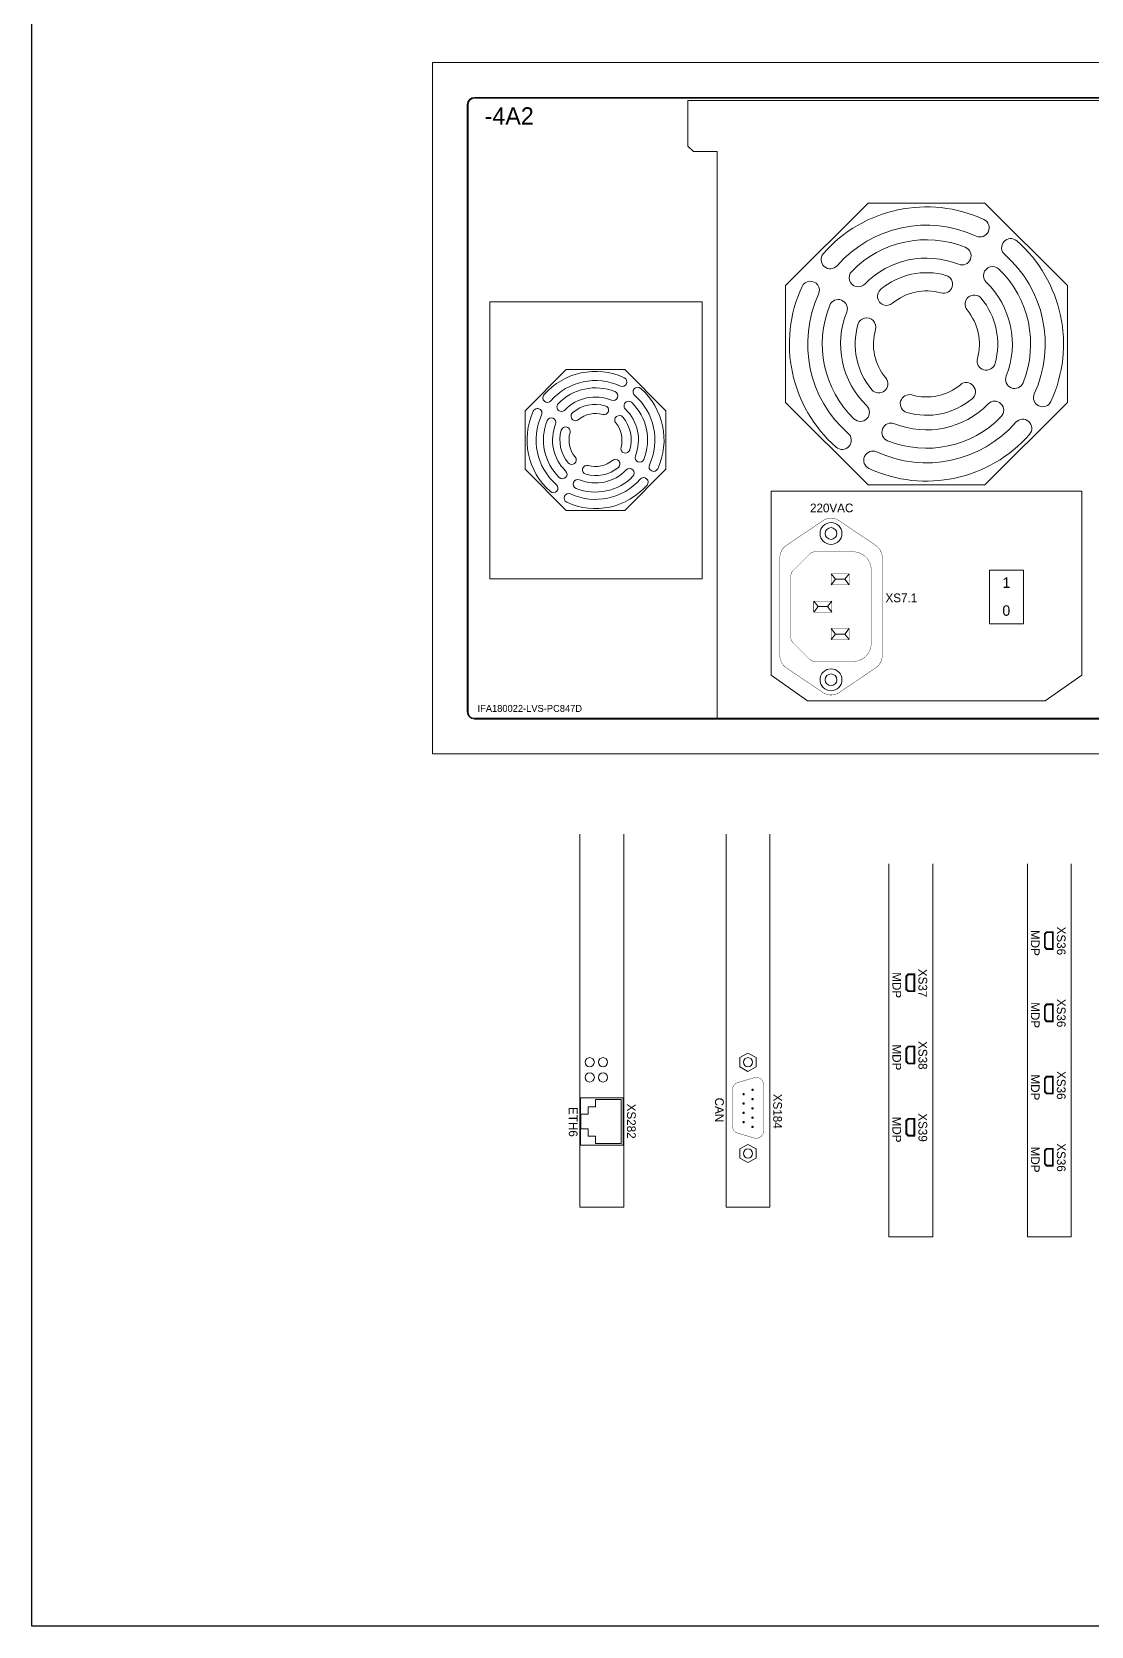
# Model space of a CAD drawing. Extents: x -2364 to 9601, y -871 to 1549.
# Drawn here: x 5715.3 to 6019.7, y -871 to -413.1 of the extents above; entities that cross this region are included whole.
import ezdxf

# ---------------------------------------------------------------- set-up
doc = ezdxf.new("R2010")
doc.units = 0
doc.layers.get('0').update_dxf_attribs({"linetype": 'CONTINUOUS'})
doc.layers.add('NRS', color=1, linetype='CONTINUOUS')

msp = doc.modelspace()

# ---------------------------------------------------------------- linework, layer by layer
at = {"color": 7, "lineweight": 13}
for p, q in [((5840.46964, -434.02046), (5840.46964, -608.37169)), ((5840.46964, -434.02046), (5840.46964, -435.14707)), ((5840.67971, -434.02046), (5840.67971, -608.37169)), ((6290.00172, -431.91984), (5842.57026, -431.91984)), ((6290.00172, -432.1299), (5842.57026, -432.1299)), ((5903.87838, -445.93783), (5903.87838, -432.83398)), ((5903.87838, -432.83398), (6038.2669, -432.83398)), ((5905.45641, -447.4732), (5903.87838, -445.93783)), ((5912.27411, -447.4732), (5905.45641, -447.4732)), ((5912.27411, -447.4732), (5912.27411, -610.26224)), ((5931.91237, -485.97559), (5955.62945, -462.25852)), ((5955.62945, -462.25852), (5989.17045, -462.25852)), ((5989.17045, -462.25852), (6012.88753, -485.97559)), ((5931.91237, -519.5166), (5931.91237, -485.97559)), ((6012.88753, -485.97559), (6012.88753, -519.5166)), ((5857.0609, -521.93382), (5868.91944, -510.07529)), ((5868.91944, -510.07529), (5885.68994, -510.07529)), ((5885.68994, -510.07529), (5897.54848, -521.93382)), ((5857.0609, -538.70433), (5857.0609, -521.93382)), ((5897.54848, -521.93382), (5897.54848, -538.70433)), ((5955.62945, -543.23368), (5931.91237, -519.5166)), ((6012.88753, -519.5166), (5989.17045, -543.23368)), ((5868.91944, -550.56287), (5857.0609, -538.70433)), ((5897.54848, -538.70433), (5885.68994, -550.56287)), ((5989.17045, -543.23368), (5955.62945, -543.23368)), ((5927.76183, -597.91535), (5927.76183, -545.02507)), ((6017.03806, -545.02507), (5927.76183, -545.02507)), ((6017.03806, -597.91535), (6017.03806, -545.02507)), ((5885.68994, -550.56287), (5868.91944, -550.56287)), ((5944.98146, -568.72959), (5946.27817, -570.30505)), ((5946.27817, -570.30505), (5944.98146, -571.88051)), ((5948.93629, -570.30505), (5946.27817, -570.30505)), ((5950.233, -568.72959), (5948.93629, -570.30505)), ((5948.93629, -570.30505), (5950.233, -571.88051)), ((5939.99249, -576.6069), (5941.2892, -578.18236)), ((5945.24403, -576.6069), (5943.94732, -578.18236)), ((5941.2892, -578.18236), (5939.99249, -579.75783)), ((5943.94732, -578.18236), (5941.2892, -578.18236)), ((5943.94732, -578.18236), (5945.24403, -579.75783)), ((5944.98146, -584.48422), (5946.27817, -586.05968)), ((5946.27817, -586.05968), (5944.98146, -587.63514)), ((5948.93629, -586.05968), (5946.27817, -586.05968)), ((5950.233, -584.48422), (5948.93629, -586.05968)), ((5948.93629, -586.05968), (5950.233, -587.63514)), ((5927.76183, -597.91535), (5938.26492, -605.22076)), ((6017.03806, -597.91535), (6006.53498, -605.22076)), ((5938.26492, -605.22076), (6006.53498, -605.22076)), ((5842.57026, -610.26224), (6290.00172, -610.26224)), ((5842.57026, -610.4723), (6290.00172, -610.4723)), ((5872.80396, -643.58146), (5872.80396, -750.71294)), ((5872.80396, -643.58146), (5872.80396, -750.71294)), ((5885.40767, -643.58146), (5885.40767, -750.71294)), ((5885.40767, -643.58146), (5885.40767, -750.71294)), ((5885.40767, -643.58146), (5885.40767, -750.71294)), ((5885.40767, -643.58146), (5885.40767, -750.71294)), ((5914.81631, -643.58146), (5914.81631, -750.71294)), ((5927.42001, -643.58146), (5927.42001, -750.71294)), ((5927.42001, -643.58146), (5927.42001, -750.71294)), ((5961.61887, -652.02445), (5961.61887, -759.15592)), ((5974.22257, -652.02445), (5974.22257, -759.15592)), ((5974.22257, -652.02445), (5974.22257, -759.15592)), ((6001.39562, -652.02445), (6001.39562, -759.15592)), ((6013.99932, -652.02445), (6013.99932, -759.15592)), ((6013.99932, -652.02445), (6013.99932, -759.15592)), ((5918.75757, -707.72546), (5921.11816, -706.41402)), ((5918.75757, -710.34833), (5918.75757, -707.72546)), ((5921.11816, -706.41402), (5923.47875, -707.72546)), ((5923.47875, -707.72546), (5923.47875, -710.34833)), ((5921.11816, -711.65977), (5918.75757, -710.34833)), ((5923.47875, -710.34833), (5921.11816, -711.65977)), ((5885.2037, -719.25115), (5873.00793, -719.25115)), ((5873.00793, -732.90516), (5873.00793, -719.25115)), ((5875.22577, -723.97754), (5875.22577, -721.87692)), ((5875.22577, -721.87692), (5877.32638, -721.87692)), ((5877.32638, -719.77631), (5884.67854, -719.77631)), ((5877.32638, -721.87692), (5877.32638, -719.77631)), ((5884.67854, -719.77631), (5884.67854, -732.38001)), ((5885.2037, -732.90516), (5885.2037, -719.25115)), ((5873.12515, -728.17877), (5873.12515, -723.97754)), ((5873.12515, -723.97754), (5875.22577, -723.97754)), ((5875.22577, -728.17877), (5873.12515, -728.17877)), ((5875.22577, -730.27939), (5875.22577, -728.17877)), ((5877.32638, -730.27939), (5875.22577, -730.27939)), ((5877.32638, -732.38001), (5877.32638, -730.27939)), ((5884.67854, -732.38001), (5877.32638, -732.38001)), ((5873.00793, -732.90516), (5885.2037, -732.90516)), ((5918.75757, -733.95421), (5921.11816, -732.64277)), ((5918.75757, -736.57708), (5918.75757, -733.95421)), ((5921.11816, -737.88852), (5918.75757, -736.57708)), ((5921.11816, -732.64277), (5923.47875, -733.95421)), ((5923.47875, -736.57708), (5921.11816, -737.88852)), ((5923.47875, -733.95421), (5923.47875, -736.57708)), ((5885.40767, -750.71294), (5872.80396, -750.71294)), ((5927.42001, -750.71294), (5914.81631, -750.71294)), ((5974.22257, -759.15592), (5961.61887, -759.15592)), ((6013.99932, -759.15592), (6001.39562, -759.15592))]:
    msp.add_line(p, q, dxfattribs=at)
at = {"lineweight": 13}
for p, q in [((6006.28383, -672.18659), (6006.91883, -671.54909)), ((6006.28383, -674.09909), (6006.28383, -672.18659)), ((6006.53383, -672.28985), (6007.02267, -671.79909)), ((6006.53383, -674.09909), (6006.53383, -672.28985)), ((6008.82383, -671.54909), (6006.91883, -671.54909)), ((6008.57383, -671.79909), (6007.02267, -671.79909)), ((6008.57383, -671.79909), (6008.57383, -676.39909)), ((6008.82383, -671.54909), (6008.82383, -676.64909)), ((6006.28383, -674.09909), (6006.28383, -676.01159)), ((6006.28383, -676.01159), (6006.91883, -676.64909)), ((6006.53383, -674.09909), (6006.53383, -675.90832)), ((6006.53383, -675.90832), (6007.02267, -676.39909)), ((6008.82383, -676.64909), (6006.91883, -676.64909)), ((6008.57383, -676.39909), (6007.02267, -676.39909)), ((5966.50708, -684.31105), (5967.14208, -683.67355)), ((5966.50708, -686.22355), (5966.50708, -684.31105)), ((5966.50708, -686.22355), (5966.50708, -688.13605)), ((5966.75708, -684.41432), (5967.24592, -683.92355)), ((5966.75708, -686.22355), (5966.75708, -684.41432)), ((5966.75708, -686.22355), (5966.75708, -688.03278)), ((5969.04708, -683.67355), (5967.14208, -683.67355)), ((5968.79708, -683.92355), (5967.24592, -683.92355)), ((5968.79708, -683.92355), (5968.79708, -688.52355)), ((5969.04708, -683.67355), (5969.04708, -688.77355)), ((5966.50708, -688.13605), (5967.14208, -688.77355)), ((5966.75708, -688.03278), (5967.24592, -688.52355)), ((5969.04708, -688.77355), (5967.14208, -688.77355)), ((5968.79708, -688.52355), (5967.24592, -688.52355)), ((6006.28383, -692.9294), (6006.91883, -692.2919)), ((6006.28383, -692.9294), (6006.91883, -692.2919)), ((6006.28383, -694.8419), (6006.28383, -692.9294)), ((6006.28383, -694.8419), (6006.28383, -692.9294)), ((6006.28383, -694.8419), (6006.28383, -696.7544)), ((6006.28383, -694.8419), (6006.28383, -696.7544)), ((6006.53383, -693.03266), (6007.02267, -692.5419)), ((6006.53383, -693.03266), (6007.02267, -692.5419)), ((6006.53383, -694.8419), (6006.53383, -693.03266)), ((6006.53383, -694.8419), (6006.53383, -693.03266)), ((6006.53383, -694.8419), (6006.53383, -696.65113)), ((6006.53383, -694.8419), (6006.53383, -696.65113)), ((6008.82383, -692.2919), (6006.91883, -692.2919)), ((6008.82383, -692.2919), (6006.91883, -692.2919)), ((6008.57383, -692.5419), (6007.02267, -692.5419)), ((6008.57383, -692.5419), (6007.02267, -692.5419)), ((6008.57383, -692.5419), (6008.57383, -697.1419)), ((6008.57383, -692.5419), (6008.57383, -697.1419)), ((6008.82383, -692.2919), (6008.82383, -697.3919)), ((6008.82383, -692.2919), (6008.82383, -697.3919)), ((6006.28383, -696.7544), (6006.91883, -697.3919)), ((6006.28383, -696.7544), (6006.91883, -697.3919)), ((6006.53383, -696.65113), (6007.02267, -697.1419)), ((6006.53383, -696.65113), (6007.02267, -697.1419)), ((6008.82383, -697.3919), (6006.91883, -697.3919)), ((6008.82383, -697.3919), (6006.91883, -697.3919)), ((6008.57383, -697.1419), (6007.02267, -697.1419)), ((6008.57383, -697.1419), (6007.02267, -697.1419)), ((5966.50708, -705.05386), (5967.14208, -704.41636)), ((5966.50708, -705.05386), (5967.14208, -704.41636)), ((5966.50708, -706.96636), (5966.50708, -705.05386)), ((5966.50708, -706.96636), (5966.50708, -705.05386)), ((5966.75708, -705.15713), (5967.24592, -704.66636)), ((5966.75708, -705.15713), (5967.24592, -704.66636)), ((5966.75708, -706.96636), (5966.75708, -705.15713)), ((5966.75708, -706.96636), (5966.75708, -705.15713)), ((5969.04708, -704.41636), (5967.14208, -704.41636)), ((5969.04708, -704.41636), (5967.14208, -704.41636)), ((5968.79708, -704.66636), (5967.24592, -704.66636)), ((5968.79708, -704.66636), (5967.24592, -704.66636)), ((5968.79708, -704.66636), (5968.79708, -709.26636)), ((5968.79708, -704.66636), (5968.79708, -709.26636)), ((5969.04708, -704.41636), (5969.04708, -709.51636)), ((5969.04708, -704.41636), (5969.04708, -709.51636)), ((5966.50708, -706.96636), (5966.50708, -708.87886)), ((5966.50708, -706.96636), (5966.50708, -708.87886)), ((5966.50708, -708.87886), (5967.14208, -709.51636)), ((5966.50708, -708.87886), (5967.14208, -709.51636)), ((5966.75708, -706.96636), (5966.75708, -708.7756)), ((5966.75708, -706.96636), (5966.75708, -708.7756)), ((5966.75708, -708.7756), (5967.24592, -709.26636)), ((5966.75708, -708.7756), (5967.24592, -709.26636)), ((5969.04708, -709.51636), (5967.14208, -709.51636)), ((5969.04708, -709.51636), (5967.14208, -709.51636)), ((5968.79708, -709.26636), (5967.24592, -709.26636)), ((5968.79708, -709.26636), (5967.24592, -709.26636)), ((6006.28383, -713.67221), (6006.91883, -713.03471)), ((6006.28383, -713.67221), (6006.91883, -713.03471)), ((6006.28383, -715.58471), (6006.28383, -713.67221)), ((6006.28383, -715.58471), (6006.28383, -713.67221)), ((6006.53383, -713.77547), (6007.02267, -713.28471)), ((6006.53383, -713.77547), (6007.02267, -713.28471)), ((6006.53383, -715.58471), (6006.53383, -713.77547)), ((6006.53383, -715.58471), (6006.53383, -713.77547)), ((6008.82383, -713.03471), (6006.91883, -713.03471)), ((6008.82383, -713.03471), (6006.91883, -713.03471)), ((6008.57383, -713.28471), (6007.02267, -713.28471)), ((6008.57383, -713.28471), (6007.02267, -713.28471)), ((6008.57383, -713.28471), (6008.57383, -717.88471)), ((6008.57383, -713.28471), (6008.57383, -717.88471)), ((6008.82383, -713.03471), (6008.82383, -718.13471)), ((6008.82383, -713.03471), (6008.82383, -718.13471)), ((6006.28383, -715.58471), (6006.28383, -717.49721)), ((6006.28383, -715.58471), (6006.28383, -717.49721)), ((6006.28383, -717.49721), (6006.91883, -718.13471)), ((6006.28383, -717.49721), (6006.91883, -718.13471)), ((6006.53383, -715.58471), (6006.53383, -717.39394)), ((6006.53383, -715.58471), (6006.53383, -717.39394)), ((6006.53383, -717.39394), (6007.02267, -717.88471)), ((6006.53383, -717.39394), (6007.02267, -717.88471)), ((6008.82383, -718.13471), (6006.91883, -718.13471)), ((6008.82383, -718.13471), (6006.91883, -718.13471)), ((6008.57383, -717.88471), (6007.02267, -717.88471)), ((6008.57383, -717.88471), (6007.02267, -717.88471)), ((5966.50708, -725.79667), (5967.14208, -725.15917)), ((5966.50708, -725.79667), (5967.14208, -725.15917)), ((5966.50708, -727.70917), (5966.50708, -725.79667)), ((5966.50708, -727.70917), (5966.50708, -725.79667)), ((5966.50708, -727.70917), (5966.50708, -729.62167)), ((5966.50708, -727.70917), (5966.50708, -729.62167)), ((5966.75708, -725.89994), (5967.24592, -725.40917)), ((5966.75708, -725.89994), (5967.24592, -725.40917)), ((5966.75708, -727.70917), (5966.75708, -725.89994)), ((5966.75708, -727.70917), (5966.75708, -725.89994)), ((5966.75708, -727.70917), (5966.75708, -729.51841)), ((5966.75708, -727.70917), (5966.75708, -729.51841)), ((5969.04708, -725.15917), (5967.14208, -725.15917)), ((5969.04708, -725.15917), (5967.14208, -725.15917)), ((5968.79708, -725.40917), (5967.24592, -725.40917)), ((5968.79708, -725.40917), (5967.24592, -725.40917)), ((5968.79708, -725.40917), (5968.79708, -730.00917)), ((5968.79708, -725.40917), (5968.79708, -730.00917)), ((5969.04708, -725.15917), (5969.04708, -730.25917)), ((5969.04708, -725.15917), (5969.04708, -730.25917)), ((5966.50708, -729.62167), (5967.14208, -730.25917)), ((5966.50708, -729.62167), (5967.14208, -730.25917)), ((5966.75708, -729.51841), (5967.24592, -730.00917)), ((5966.75708, -729.51841), (5967.24592, -730.00917)), ((5969.04708, -730.25917), (5967.14208, -730.25917)), ((5969.04708, -730.25917), (5967.14208, -730.25917)), ((5968.79708, -730.00917), (5967.24592, -730.00917)), ((5968.79708, -730.00917), (5967.24592, -730.00917)), ((6006.28383, -734.41502), (6006.91883, -733.77752)), ((6006.28383, -736.32752), (6006.28383, -734.41502)), ((6006.28383, -736.32752), (6006.28383, -738.24002)), ((6006.53383, -734.51829), (6007.02267, -734.02752)), ((6006.53383, -736.32752), (6006.53383, -734.51829)), ((6006.53383, -736.32752), (6006.53383, -738.13675)), ((6008.82383, -733.77752), (6006.91883, -733.77752)), ((6008.57383, -734.02752), (6007.02267, -734.02752)), ((6008.57383, -734.02752), (6008.57383, -738.62752)), ((6008.82383, -733.77752), (6008.82383, -738.87752)), ((6006.28383, -738.24002), (6006.91883, -738.87752)), ((6006.53383, -738.13675), (6007.02267, -738.62752)), ((6008.82383, -738.87752), (6006.91883, -738.87752)), ((6008.57383, -738.62752), (6007.02267, -738.62752))]:
    msp.add_line(p, q, dxfattribs=at)
msp.add_lwpolyline([(5715.3427, 10.75989), (6444.23326, 10.75989), (6444.23326, -871.00349), (5715.3427, -871.00349)], close=True)
at = {"color": 7, "lineweight": 13}
for points in [[(5830.46964, -421.91984), (6302.10234, -421.91984), (6302.10234, -620.4723), (5830.46964, -620.4723)], [(5846.91889, -490.67996), (5907.90576, -490.67996), (5907.90576, -570.15577), (5846.91889, -570.15577)], [(5990.53643, -567.71794), (6000.26007, -567.71794), (6000.26007, -583.1322), (5990.53643, -583.1322)]]:
    msp.add_lwpolyline(points, close=True, dxfattribs=at)
for points, const_width in [([(5959.68578, -564.09822), (5959.68578, -592.26651, -0.248970266), (5957.83853, -595.74633), (5947.33545, -602.85136, -0.306467457), (5942.62747, -602.85136), (5932.12438, -595.74633, -0.248970266), (5930.27714, -592.26651), (5930.27714, -564.09822, -0.248970266), (5932.12438, -560.6184), (5942.62747, -553.51337, -0.306467457), (5947.33545, -553.51337), (5957.83853, -560.6184, -0.248970266)], 0.10503), ([(5956.53485, -567.67928), (5956.53485, -588.68545, -0.414213562), (5951.28331, -593.93699), (5940.34517, -593.93699, -0.198912367), (5938.85981, -593.32174), (5934.04332, -588.50525, -0.198912367), (5933.42806, -587.01989), (5933.42806, -569.34484, -0.198912367), (5934.04332, -567.85948), (5938.85981, -563.04299, -0.198912367), (5940.34517, -562.42774), (5951.28331, -562.42774, -0.414213562)], 0.10503), ([(5925.57705, -715.51324), (5925.57705, -728.7893, -0.500705616), (5922.88668, -730.80234), (5918.1655, -729.41375, -0.332706414), (5916.65927, -727.40072), (5916.65927, -716.90182, -0.332706414), (5918.1655, -714.88879), (5922.88668, -713.5002, -0.500705616)], 0.10492), ([(5919.69347, -718.2375, 1), (5920.03584, -718.2375, 1)], 0.34237), ([(5922.25725, -716.95934, 1), (5922.59962, -716.95934, 1)], 0.34237), ([(5919.69347, -720.90529, 1), (5920.03584, -720.90529, 1)], 0.34237), ([(5919.69347, -723.57307, 1), (5920.03584, -723.57307, 1)], 0.34237), ([(5922.25725, -719.62713, 1), (5922.59962, -719.62713, 1)], 0.34237), ([(5922.25725, -722.29491, 1), (5922.59962, -722.29491, 1)], 0.34237), ([(5919.69347, -726.24085, 1), (5920.03584, -726.24085, 1)], 0.34237), ([(5922.25725, -724.96269, 1), (5922.59962, -724.96269, 1)], 0.34237), ([(5922.25725, -727.63048, 1), (5922.59962, -727.63048, 1)], 0.34237)]:
    msp.add_lwpolyline(points, format="xyb", close=True, dxfattribs=dict(at, const_width=const_width))
at = {"color": 7, "lineweight": 13, "const_width": 0.10503}
for points in [[(5950.233, -568.72959), (5950.233, -571.88051), (5944.98146, -571.88051), (5944.98146, -568.72959)], [(5945.24403, -576.6069), (5945.24403, -579.75783), (5939.99249, -579.75783), (5939.99249, -576.6069)], [(5950.233, -584.48422), (5950.233, -587.63514), (5944.98146, -587.63514), (5944.98146, -584.48422)]]:
    msp.add_lwpolyline(points, close=True, dxfattribs=at)
at = {"color": 7, "lineweight": 13}
for centre, radius in [((5944.98146, -557.17619), 3.15093), ((5944.98146, -557.17619), 1.68001), ((5944.98146, -599.18854), 3.15093), ((5944.98146, -599.18854), 1.68049), ((5875.65491, -709.03689), 1.31144), ((5879.46146, -709.03689), 1.31144), ((5921.11816, -709.03689), 1.31144), ((5875.65491, -713.41068), 1.31144), ((5879.46146, -713.41068), 1.31144), ((5921.11816, -735.26565), 1.31144)]:
    msp.add_circle(centre, radius, dxfattribs=at)
for centre, radius, start, end in [((5842.57026, -434.02046), 2.10062, 90, 180), ((5842.57026, -434.02046), 1.89056, 90, 180), ((5972.39995, -502.7461), 39.38657, 65.2176612, 138.7803414), ((5987.80906, -469.37072), 2.62577, 245.2176612, 65.2176612), ((5972.39995, -502.7461), 34.13503, 65.2176612, 138.7803414), ((5972.39995, -502.7461), 29.93379, 68.107385, 135.8262546), ((5982.58224, -477.40741), 2.62577, 248.107385, 68.107385), ((5996.62141, -475.0933), 2.62577, 48.7844407, 228.7844407), ((5972.39995, -502.7461), 39.38657, 335.2217606, 48.7844407), ((5944.74888, -478.52266), 2.62577, 138.7803414, 318.7803414), ((5972.39995, -502.7461), 24.68225, 68.107385, 135.8262546), ((5991.40576, -483.13724), 2.62577, 45.894717, 225.894717), ((5972.39995, -502.7461), 34.13503, 335.2217606, 48.7844407), ((5939.02347, -487.33938), 2.62577, 335.2217606, 155.2217606), ((5952.81382, -483.71687), 2.62577, 135.8262546, 315.8262546), ((5972.39995, -502.7461), 20.48102, 74.1165867, 129.8437572), ((5977.28659, -485.57256), 2.62577, 254.1165867, 74.1165867), ((5972.39995, -502.7461), 24.68225, 338.1758474, 45.894717), ((5972.39995, -502.7461), 29.93379, 338.1758474, 45.894717), ((5972.39995, -502.7461), 39.38657, 155.2217606, 228.7844407), ((5972.39995, -502.7461), 34.13503, 155.2217606, 228.7844407), ((5960.96016, -489.03694), 2.62577, 129.8437572, 309.8437572), ((5972.39995, -502.7461), 15.22947, 74.1165867, 129.8437572), ((5986.10077, -491.29632), 2.62577, 39.8855153, 219.8855153), ((5972.39995, -502.7461), 20.48102, 344.1583447, 39.8855153), ((5972.39995, -502.7461), 29.93379, 158.1758474, 225.894717), ((5947.04911, -492.59409), 2.62577, 338.1758474, 158.1758474), ((5972.39995, -502.7461), 24.68225, 158.1758474, 225.894717), ((5972.39995, -502.7461), 15.22947, 344.1583447, 39.8855153), ((5972.39995, -502.7461), 20.48102, 164.1583447, 219.8855153), ((5955.22285, -497.87198), 2.62577, 344.1583447, 164.1583447), ((5972.39995, -502.7461), 15.22947, 164.1583447, 219.8855153), ((5989.57705, -507.62022), 2.62577, 164.1583447, 344.1583447), ((5877.30469, -530.31908), 19.69329, 65.2176612, 138.7803414), ((5885.00925, -513.63139), 1.31289, 245.2176612, 65.2176612), ((5958.69913, -514.19588), 2.62577, 219.8855153, 39.8855153), ((5997.75079, -512.89811), 2.62577, 158.1758474, 338.1758474), ((5863.47916, -518.20736), 1.31289, 138.7803414, 318.7803414), ((5877.30469, -530.31908), 17.06751, 65.2176612, 138.7803414), ((5877.30469, -530.31908), 14.9669, 68.107385, 135.8262546), ((5882.39584, -517.64973), 1.31289, 248.107385, 68.107385), ((5889.41542, -516.49268), 1.31289, 48.7844407, 228.7844407), ((5877.30469, -530.31908), 19.69329, 335.2217606, 48.7844407), ((5967.51331, -519.91964), 2.62577, 74.1165867, 254.1165867), ((5972.39995, -502.7461), 15.22947, 254.1165867, 309.8437572), ((5983.83974, -516.45526), 2.62577, 309.8437572, 129.8437572), ((6005.77643, -518.15282), 2.62577, 155.2217606, 335.2217606), ((5860.61645, -522.61572), 1.31289, 335.2217606, 155.2217606), ((5867.51163, -520.80446), 1.31289, 135.8262546, 315.8262546), ((5877.30469, -530.31908), 12.34113, 68.107385, 135.8262546), ((5877.30469, -530.31908), 10.24051, 74.1165867, 129.8437572), ((5879.74801, -521.7323), 1.31289, 254.1165867, 74.1165867), ((5886.8076, -520.51465), 1.31289, 45.894717, 225.894717), ((5877.30469, -530.31908), 12.34113, 338.1758474, 45.894717), ((5877.30469, -530.31908), 14.9669, 338.1758474, 45.894717), ((5877.30469, -530.31908), 17.06751, 335.2217606, 48.7844407), ((5953.39414, -522.35496), 2.62577, 225.894717, 45.894717), ((5972.39995, -502.7461), 24.68225, 248.107385, 315.8262546), ((5972.39995, -502.7461), 20.48102, 254.1165867, 309.8437572), ((5991.98608, -521.77533), 2.62577, 315.8262546, 135.8262546), ((5877.30469, -530.31908), 19.69329, 155.2217606, 228.7844407), ((5877.30469, -530.31908), 17.06751, 155.2217606, 228.7844407), ((5877.30469, -530.31908), 14.9669, 158.1758474, 225.894717), ((5864.62927, -525.24307), 1.31289, 338.1758474, 158.1758474), ((5877.30469, -530.31908), 12.34113, 158.1758474, 225.894717), ((5868.71614, -527.88202), 1.31289, 344.1583447, 164.1583447), ((5871.5848, -523.4645), 1.31289, 129.8437572, 309.8437572), ((5877.30469, -530.31908), 7.61474, 74.1165867, 129.8437572), ((5884.1551, -524.59419), 1.31289, 39.8855153, 219.8855153), ((5877.30469, -530.31908), 7.61474, 344.1583447, 39.8855153), ((5877.30469, -530.31908), 10.24051, 344.1583447, 39.8855153), ((5972.39995, -502.7461), 34.13503, 245.2176612, 318.7803414), ((5962.21766, -528.08479), 2.62577, 68.107385, 248.107385), ((5972.39995, -502.7461), 29.93379, 248.107385, 315.8262546), ((6000.05101, -526.96954), 2.62577, 318.7803414, 138.7803414), ((5877.30469, -530.31908), 10.24051, 164.1583447, 219.8855153), ((5877.30469, -530.31908), 7.61474, 164.1583447, 219.8855153), ((5948.17849, -530.3989), 2.62577, 228.7844407, 48.7844407), ((5972.39995, -502.7461), 39.38657, 245.2176612, 318.7803414), ((5870.45428, -536.04396), 1.31289, 219.8855153, 39.8855153), ((5885.89324, -532.75614), 1.31289, 164.1583447, 344.1583447), ((5889.98011, -535.39508), 1.31289, 158.1758474, 338.1758474), ((5956.99084, -536.12148), 2.62577, 65.2176612, 245.2176612), ((5867.80179, -540.1235), 1.31289, 225.894717, 45.894717), ((5877.30469, -530.31908), 12.34113, 248.107385, 315.8262546), ((5874.86137, -538.90585), 1.31289, 74.1165867, 254.1165867), ((5877.30469, -530.31908), 10.24051, 254.1165867, 309.8437572), ((5877.30469, -530.31908), 7.61474, 254.1165867, 309.8437572), ((5883.02459, -537.17365), 1.31289, 309.8437572, 129.8437572), ((5887.09776, -539.83369), 1.31289, 315.8262546, 135.8262546), ((5893.99293, -538.02244), 1.31289, 155.2217606, 335.2217606), ((5865.19396, -544.14547), 1.31289, 228.7844407, 48.7844407), ((5877.30469, -530.31908), 19.69329, 245.2176612, 318.7803414), ((5877.30469, -530.31908), 17.06751, 245.2176612, 318.7803414), ((5872.21355, -542.98842), 1.31289, 68.107385, 248.107385), ((5877.30469, -530.31908), 14.9669, 248.107385, 315.8262546), ((5891.13022, -542.4308), 1.31289, 318.7803414, 138.7803414), ((5869.60014, -547.00676), 1.31289, 65.2176612, 245.2176612), ((5842.57026, -608.37169), 2.10062, 180, 270), ((5842.57026, -608.37169), 1.89056, 180, 270)]:
    msp.add_arc(centre, radius, start, end, dxfattribs=at)

# ---------------------------------------------------------------- texts
for s, height, p in [('-4A2', 5, (5845.44372, -439.76605)), ('1', 3, (5994.23564, -572.78564)), ('0', 3, (5994.23564, -580.8095)), ('IFA180022-LVS-PC847D', 2, (5843.402, -608.41635))]:
    msp.add_text(s, height=height, dxfattribs=at).set_placement(p)
at = {"layer": 'NRS', "color": 7, "lineweight": 13}
for s, p in [('220VAC', (5938.94376, -551.09147)), ('XS7.1', (5960.62711, -576.90738))]:
    msp.add_text(s, height=2.5, dxfattribs=at).set_placement(p)
for s, p in [('MDP', (6002.40627, -671.06895)), ('XS36', (6009.87924, -670.10135)), ('MDP', (5962.62953, -683.19342)), ('XS37', (5970.10249, -682.22581)), ('XS36', (6009.87924, -690.84416)), ('MDP', (6002.40627, -691.81177)), ('MDP', (5962.62953, -703.93623)), ('XS38', (5970.10249, -702.96862)), ('MDP', (6002.40627, -712.55458)), ('XS36', (6009.87924, -711.58697)), ('XS184', (5928.37102, -718.09679)), ('ETH6', (5869.63779, -721.91394)), ('XS282', (5886.35867, -720.95117)), ('CAN', (5911.65013, -719.22278)), ('MDP', (5962.62953, -724.67904)), ('XS39', (5970.10249, -723.71144)), ('XS36', (6009.87924, -732.32978)), ('MDP', (6002.40627, -733.29739))]:
    msp.add_text(s, height=2.5, rotation=270, dxfattribs=at).set_placement(p)

doc.saveas('drawing.dxf')
